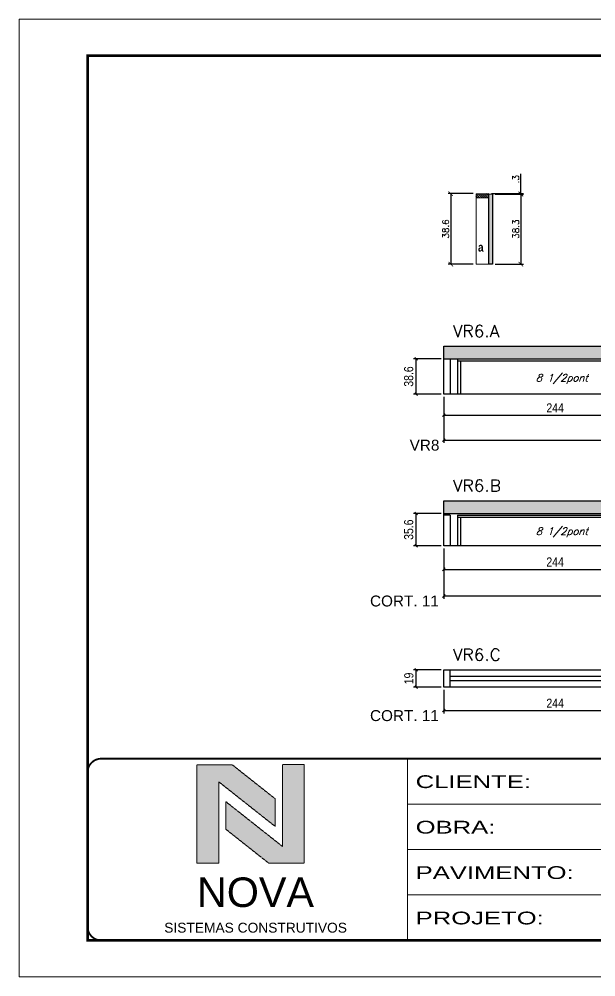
# Model space of a CAD drawing. Extents: x 0 to 6325, y 5574 to 19307.
# Drawn here: x 4755 to 5387, y 6723 to 7773 of the extents above; entities that cross this region are included whole.
import ezdxf

# ---------------------------------------------------------------- set-up
doc = ezdxf.new("R2010")
doc.units = 0
doc.linetypes.add('CONTINUO', pattern=[0])
doc.linetypes.add('DASHED', pattern=[0.75, 0.5, -0.25])
for name, color, linetype in [('1', 1, 'Continuous'), ('5', 5, 'Continuous'), ('COTA', 241, 'Continuous'), ('detalhes', 4, 'Continuous'), ('Hachura', 253, 'Continuous'), ('Painéis', 200, 'Continuous'), ('SARR_2.2x7', 40, 'Continuous'), ('SARR_3.5x7', 81, 'Continuous'), ('texto', 7, 'Continuous')]:
    doc.layers.add(name, color=color, linetype=linetype)
for name, color, linetype, lineweight in [('CARIMBO-LEGENDA', 75, 'Continuous', 15), ('Folhas', 255, 'Continuous', 9), ('Madeira', 126, 'Continuous', 18), ('SARRAFO DE PRESSAO', 251, 'DASHED', 9), ('Texto Seção', 7, 'Continuous', 15)]:
    doc.layers.add(name, color=color, linetype=linetype, lineweight=lineweight)
doc.styles.add('arial', font='arial.ttf')
doc.styles.add('COTA TECNICA', font='techl___.ttf', dxfattribs={"height": 10})
doc.styles.add('REGUA-120', font='ROMANS.shx', dxfattribs={"height": 15})
doc.styles.add('Romans', font='romans.shx')
doc.styles.get("Standard").update_dxf_attribs({"font": 'arial.ttf'})
doc.styles.add('TECNICA', font='techb___.ttf', dxfattribs={"height": 10})
doc.styles.add('Tecnologia', font='')
doc.styles.get('Tecnologia').set_extended_font_data('Forgotten Futurist')
doc.dimstyles.new('Cota Seção (2x)', dxfattribs={"dimtxt": 7, "dimasz": 5, "dimexe": 3, "dimexo": 3, "dimgap": 2, "dimtad": 3, "dimdec": 1, "dimlfac": 0.5, "dimzin": 12, "dimdsep": 46, "dimtxsty": 'Romans', "dimblk": 'ARCHTICK', "dimcen": 0, "dimclrd": 4, "dimclre": 4, "dimclrt": 1, "dimadec": 1, "dimazin": 3, "dimtfac": 1, "dimtdec": 1, "dimtmove": 0, "dimatfit": 3, "dimldrblk": 'OBLIQUE', "dimfxl": 1, "dimtolj": 1, "dimtzin": 12, "dimarcsym": 0})
doc.dimstyles.new('PAINEL', dxfattribs={"dimtxt": 10, "dimasz": 3, "dimexe": 3, "dimexo": 3, "dimgap": 3, "dimtad": 1, "dimdec": 1, "dimzin": 12, "dimdsep": 46, "dimtxsty": 'COTA TECNICA', "dimblk1": 'OBLIQUE', "dimblk2": 'OBLIQUE', "dimsah": 1, "dimcen": 0.9, "dimclrd": 4, "dimclre": 4, "dimclrt": 240, "dimadec": 1, "dimazin": 3, "dimtfac": 1, "dimtdec": 1, "dimtmove": 0, "dimatfit": 3, "dimfxl": 1, "dimtolj": 1, "dimtzin": 12, "dimarcsym": 0})

# ---------------------------------------------------------------- blocks, each defined once
blk = doc.blocks.new('A$C64660E27')
at = {"layer": 'COTA', "true_color": 0x1a1a1a}
h = blk.add_hatch(color=250, dxfattribs=at)
h.dxf.hatch_style = 1
h.paths.add_polyline_path([(185.4, -11.6), (142.4, -11.6), (142.4, -131.6), (168.8, -131.6), (168.8, -32.2), (237.7, -86.7), (237.7, -53)])
at = {"layer": 'COTA'}
h = blk.add_hatch(color=20, dxfattribs=at)
h.dxf.hatch_style = 1
h.paths.add_polyline_path([(273, -11.4), (246.6, -11.4), (246.6, -111.1), (177.7, -56.6), (177.7, -90.2), (230, -131.6), (273, -131.6)])
for p, q in [((142.4, -131.6), (142.4, -11.6)), ((142.4, -11.6), (185.4, -11.6)), ((185.4, -11.6), (237.7, -53)), ((273, -11.4), (246.6, -11.4)), ((246.6, -111.1), (246.6, -11.4)), ((273, -11.4), (273, -131.6)), ((168.8, -32.2), (237.7, -86.7)), ((168.8, -131.6), (168.8, -32.2)), ((246.6, -111.1), (177.7, -56.6)), ((177.7, -90.2), (177.7, -56.6)), ((237.7, -86.7), (237.7, -53)), ((230, -131.6), (177.7, -90.2)), ((142.4, -131.6), (168.8, -131.6)), ((273, -131.6), (230, -131.6))]:
    blk.add_line(p, q)
at = {"layer": 'CARIMBO-LEGENDA', "color": 7, "linetype": 'Continuous', "ltscale": 100, "style": 'arial'}
blk.add_text('NOVA', height=36, dxfattribs=at).set_placement((142.4, -184.8))
at = {"layer": 'CARIMBO-LEGENDA', "color": 7, "linetype": 'Continuous', "style": 'arial'}
blk.add_text('SISTEMAS CONSTRUTIVOS', height=12, dxfattribs=at).set_placement((102.5, -216))
blk = doc.blocks.new('9999999999')
at = {"color": 30, "linetype": 'CONTINUO'}
for p, q in [((98564.6, 34230.2), (98564.6, 34429.4)), ((98564.6, 34379.6), (99584, 34379.6)), ((98564.6, 34329.8), (99488, 34329.8)), ((98564.6, 34280), (99488, 34280))]:
    blk.add_line(p, q, dxfattribs=at)
at = {"color": 30, "linetype": 'CONTINUO', "const_width": 2}
blk.add_lwpolyline([(99584, 34230.2), (99584, 34414.4, 0.414214), (99569, 34429.4), (98229, 34429.4, 0.414214), (98214, 34414.4), (98214, 34245.2, 0.414214), (98229, 34230.2), (99584, 34230.2)], format="xyb", dxfattribs=at)
at = {"layer": 'Folhas'}
blk.add_lwpolyline([(98139, 34190.2), (99624, 34190.2), (99624, 35240.2), (98139, 35240.2)], close=True, dxfattribs=at)
at = {"layer": 'Folhas', "color": 30, "const_width": 3}
blk.add_lwpolyline([(98214, 34230.2), (99584, 34230.2), (99584, 35200.2), (98214, 35200.2)], close=True, dxfattribs=at)
at = {"xscale": 0.9, "yscale": 0.9, "zscale": 0.9}
blk.add_blockref('A$C64660E27', (98205.8, 34433.1), dxfattribs=at)
at = {"layer": 'Folhas', "color": 7, "style": 'Tecnologia', "width": 1.5}
for s, p in [('CLIENTE:', (98573.7, 34397.2)), ('OBRA:', (98573.7, 34347.3)), ('PAVIMENTO:', (98573.7, 34297.5)), ('PROJETO:', (98573.7, 34247.7))]:
    blk.add_text(s, height=14, dxfattribs=at).set_placement(p)
blk = doc.blocks.new('_ArchTick')
at = {"color": 0, "linetype": 'ByBlock', "const_width": 0.15}
blk.add_lwpolyline([(-0.5, -0.5), (0.5, 0.5)], dxfattribs=at)
blk = doc.blocks.new('*D2958')
at = {"layer": 'COTA', "color": 4, "lineweight": -2, "transparency": 16777216}
for p, q in [((5252.9, 7581.5), (5225.2, 7581.5)), ((5228.2, 7581.5), (5228.2, 7504.2)), ((5252.9, 7504.2), (5225.2, 7504.2))]:
    blk.add_line(p, q, dxfattribs=at)
at = {"layer": 'Defpoints', "color": 0, "transparency": 16777216}
for p in [(5255.9, 7581.5), (5228.2, 7504.2), (5255.9, 7504.2)]:
    blk.add_point(p, dxfattribs=at)
at = {"layer": 'COTA', "color": 4, "lineweight": -2, "transparency": 16777216, "xscale": 5, "yscale": 5, "zscale": 5}
for p, rotation in [((5228.2, 7581.5), 90), ((5228.2, 7504.2), 270)]:
    blk.add_blockref('_ArchTick', p, dxfattribs=dict(at, rotation=rotation))
at = {"layer": 'COTA', "color": 1, "transparency": 16777216, "insert": (5222.7, 7542.8), "char_height": 7, "attachment_point": 5, "rotation": 90, "style": 'Romans'}
blk.add_mtext('\\A1;38.6', dxfattribs=at)
blk = doc.blocks.new('_Oblique')
at = {"layer": '1', "color": 0, "lineweight": -2}
blk.add_line((-0.5, -0.5), (0.5, 0.5), dxfattribs=at)
blk = doc.blocks.new('*D2932')
at = {"layer": 'COTA', "color": 4, "lineweight": -2, "transparency": 16777216}
for p, q in [((5305, 7581.5), (5305, 7603.1)), ((5272.9, 7581.5), (5308, 7581.5)), ((5305, 7580.9), (5305, 7581.5)), ((5276.9, 7580.9), (5308, 7580.9)), ((5305, 7580.9), (5305, 7575.9))]:
    blk.add_line(p, q, dxfattribs=at)
at = {"layer": 'Defpoints', "color": 0, "transparency": 16777216}
for p in [(5269.9, 7581.5), (5305, 7581.5), (5273.9, 7580.9)]:
    blk.add_point(p, dxfattribs=at)
at = {"layer": 'COTA', "color": 4, "lineweight": -2, "transparency": 16777216, "xscale": 5, "yscale": 5, "zscale": 5}
for p, rotation in [((5305, 7581.5), 270), ((5305, 7580.9), 90)]:
    blk.add_blockref('_ArchTick', p, dxfattribs=dict(at, rotation=rotation))
at = {"layer": 'COTA', "color": 1, "transparency": 16777216, "insert": (5299.5, 7597.3), "char_height": 7, "attachment_point": 5, "rotation": 90, "style": 'Romans'}
blk.add_mtext('\\A1;.3', dxfattribs=at)
blk = doc.blocks.new('*D2933')
at = {"layer": 'COTA', "color": 4, "lineweight": -2, "transparency": 16777216}
for p, q in [((5276.9, 7580.9), (5308, 7580.9)), ((5305, 7580.9), (5305, 7504.2)), ((5276.9, 7504.2), (5308, 7504.2))]:
    blk.add_line(p, q, dxfattribs=at)
at = {"layer": 'Defpoints', "color": 0, "transparency": 16777216}
for p in [(5273.9, 7580.9), (5273.9, 7504.2), (5305, 7504.2)]:
    blk.add_point(p, dxfattribs=at)
at = {"layer": 'COTA', "color": 4, "lineweight": -2, "transparency": 16777216, "xscale": 5, "yscale": 5, "zscale": 5}
for p, rotation in [((5305, 7580.9), 90), ((5305, 7504.2), 270)]:
    blk.add_blockref('_ArchTick', p, dxfattribs=dict(at, rotation=rotation))
at = {"layer": 'COTA', "color": 1, "transparency": 16777216, "insert": (5299.5, 7542.6), "char_height": 7, "attachment_point": 5, "rotation": 90, "style": 'Romans'}
blk.add_mtext('\\A1;38.3', dxfattribs=at)
blk = doc.blocks.new('*D2946')
at = {"layer": 'COTA', "color": 4, "lineweight": -2, "transparency": 16777216}
for p, q in [((5217.6, 7400.3), (5187.4, 7400.3)), ((5190.4, 7361.7), (5190.4, 7400.3)), ((5217.6, 7361.7), (5187.4, 7361.7))]:
    blk.add_line(p, q, dxfattribs=at)
at = {"layer": 'Defpoints', "color": 0, "transparency": 16777216}
for p in [(5190.4, 7400.3), (5220.6, 7400.3), (5220.6, 7361.7)]:
    blk.add_point(p, dxfattribs=at)
at = {"layer": 'COTA', "color": 4, "lineweight": -2, "transparency": 16777216, "xscale": 3, "yscale": 3, "zscale": 3}
for p, rotation in [((5190.4, 7400.3), 90), ((5190.4, 7361.7), 270)]:
    blk.add_blockref('_Oblique', p, dxfattribs=dict(at, rotation=rotation))
at = {"layer": 'COTA', "color": 240, "transparency": 16777216, "insert": (5182.1, 7381), "char_height": 10, "attachment_point": 5, "rotation": 90, "style": 'COTA TECNICA'}
blk.add_mtext('\\A1;38.6', dxfattribs=at)
blk = doc.blocks.new('*D4119')
at = {"layer": 'COTA', "color": 4, "lineweight": -2, "transparency": 16777216}
for p, q in [((5220.6, 7358.7), (5220.6, 7335.6)), ((5464.6, 7358.7), (5464.6, 7335.6)), ((5220.6, 7338.6), (5464.6, 7338.6))]:
    blk.add_line(p, q, dxfattribs=at)
at = {"layer": 'Defpoints', "color": 0, "transparency": 16777216}
for p in [(5220.6, 7361.7), (5464.6, 7361.7), (5464.6, 7338.6)]:
    blk.add_point(p, dxfattribs=at)
at = {"layer": 'COTA', "color": 4, "lineweight": -2, "transparency": 16777216, "xscale": 3, "yscale": 3, "zscale": 3, "rotation": 180}
blk.add_blockref('_Oblique', (5220.6, 7338.6), dxfattribs=at)
at = {"layer": 'COTA', "color": 4, "lineweight": -2, "transparency": 16777216, "xscale": 3, "yscale": 3, "zscale": 3}
blk.add_blockref('_Oblique', (5464.6, 7338.6), dxfattribs=at)
at = {"layer": 'COTA', "color": 240, "transparency": 16777216, "insert": (5342.6, 7346.6), "char_height": 10, "attachment_point": 5, "style": 'COTA TECNICA'}
blk.add_mtext('\\A1;244', dxfattribs=at)
blk = doc.blocks.new('*D4122')
at = {"layer": 'COTA', "color": 4, "lineweight": -2, "transparency": 16777216}
for p, q in [((5220.6, 7358.7), (5220.6, 7308.3)), ((5835.6, 7358.7), (5835.6, 7308.3)), ((5220.6, 7311.3), (5835.6, 7311.3))]:
    blk.add_line(p, q, dxfattribs=at)
at = {"layer": 'Defpoints', "color": 0, "transparency": 16777216}
for p in [(5220.6, 7361.7), (5835.6, 7361.7), (5835.6, 7311.3)]:
    blk.add_point(p, dxfattribs=at)
at = {"layer": 'COTA', "color": 4, "lineweight": -2, "transparency": 16777216, "xscale": 3, "yscale": 3, "zscale": 3, "rotation": 180}
blk.add_blockref('_Oblique', (5220.6, 7311.3), dxfattribs=at)
at = {"layer": 'COTA', "color": 4, "lineweight": -2, "transparency": 16777216, "xscale": 3, "yscale": 3, "zscale": 3}
blk.add_blockref('_Oblique', (5835.6, 7311.3), dxfattribs=at)
at = {"layer": 'COTA', "color": 240, "transparency": 16777216, "insert": (5528.1, 7319.4), "char_height": 10, "attachment_point": 5, "style": 'COTA TECNICA'}
blk.add_mtext('\\A1;615', dxfattribs=at)
blk = doc.blocks.new('*D2947')
at = {"layer": 'COTA', "color": 4, "lineweight": -2, "transparency": 16777216}
for p, q in [((5217.6, 7230.9), (5187.4, 7230.9)), ((5190.4, 7195.3), (5190.4, 7230.9)), ((5217.6, 7195.3), (5187.4, 7195.3))]:
    blk.add_line(p, q, dxfattribs=at)
at = {"layer": 'Defpoints', "color": 0, "transparency": 16777216}
for p in [(5190.4, 7230.9), (5220.6, 7230.9), (5220.6, 7195.3)]:
    blk.add_point(p, dxfattribs=at)
at = {"layer": 'COTA', "color": 4, "lineweight": -2, "transparency": 16777216, "xscale": 3, "yscale": 3, "zscale": 3}
for p, rotation in [((5190.4, 7230.9), 90), ((5190.4, 7195.3), 270)]:
    blk.add_blockref('_Oblique', p, dxfattribs=dict(at, rotation=rotation))
at = {"layer": 'COTA', "color": 240, "transparency": 16777216, "insert": (5182.1, 7213.1), "char_height": 10, "attachment_point": 5, "rotation": 90, "style": 'COTA TECNICA'}
blk.add_mtext('\\A1;35.6', dxfattribs=at)
blk = doc.blocks.new('*D4110')
at = {"layer": 'COTA', "color": 4, "lineweight": -2, "transparency": 16777216}
for p, q in [((5220.6, 7192.3), (5220.6, 7166.6)), ((5464.6, 7192.3), (5464.6, 7166.6)), ((5220.6, 7169.6), (5464.6, 7169.6))]:
    blk.add_line(p, q, dxfattribs=at)
at = {"layer": 'Defpoints', "color": 0, "transparency": 16777216}
for p in [(5220.6, 7195.3), (5464.6, 7195.3), (5464.6, 7169.6)]:
    blk.add_point(p, dxfattribs=at)
at = {"layer": 'COTA', "color": 4, "lineweight": -2, "transparency": 16777216, "xscale": 3, "yscale": 3, "zscale": 3, "rotation": 180}
blk.add_blockref('_Oblique', (5220.6, 7169.6), dxfattribs=at)
at = {"layer": 'COTA', "color": 4, "lineweight": -2, "transparency": 16777216, "xscale": 3, "yscale": 3, "zscale": 3}
blk.add_blockref('_Oblique', (5464.6, 7169.6), dxfattribs=at)
at = {"layer": 'COTA', "color": 240, "transparency": 16777216, "insert": (5342.6, 7177.7), "char_height": 10, "attachment_point": 5, "style": 'COTA TECNICA'}
blk.add_mtext('\\A1;244', dxfattribs=at)
blk = doc.blocks.new('*D4113')
at = {"layer": 'COTA', "color": 4, "lineweight": -2, "transparency": 16777216}
for p, q in [((5220.6, 7192.3), (5220.6, 7137.4)), ((5835.6, 7192.3), (5835.6, 7137.4)), ((5220.6, 7140.4), (5835.6, 7140.4))]:
    blk.add_line(p, q, dxfattribs=at)
at = {"layer": 'Defpoints', "color": 0, "transparency": 16777216}
for p in [(5220.6, 7195.3), (5835.6, 7195.3), (5835.6, 7140.4)]:
    blk.add_point(p, dxfattribs=at)
at = {"layer": 'COTA', "color": 4, "lineweight": -2, "transparency": 16777216, "xscale": 3, "yscale": 3, "zscale": 3, "rotation": 180}
blk.add_blockref('_Oblique', (5220.6, 7140.4), dxfattribs=at)
at = {"layer": 'COTA', "color": 4, "lineweight": -2, "transparency": 16777216, "xscale": 3, "yscale": 3, "zscale": 3}
blk.add_blockref('_Oblique', (5835.6, 7140.4), dxfattribs=at)
at = {"layer": 'COTA', "color": 240, "transparency": 16777216, "insert": (5528.1, 7148.5), "char_height": 10, "attachment_point": 5, "style": 'COTA TECNICA'}
blk.add_mtext('\\A1;615', dxfattribs=at)
blk = doc.blocks.new('*D4115')
at = {"layer": 'COTA', "color": 4, "lineweight": -2, "transparency": 16777216}
for p, q in [((5220.6, 7037.5), (5220.6, 7011.7)), ((5464.6, 7037.5), (5464.6, 7011.7)), ((5220.6, 7014.7), (5464.6, 7014.7))]:
    blk.add_line(p, q, dxfattribs=at)
at = {"layer": 'Defpoints', "color": 0, "transparency": 16777216}
for p in [(5220.6, 7040.5), (5464.6, 7040.5), (5464.6, 7014.7)]:
    blk.add_point(p, dxfattribs=at)
at = {"layer": 'COTA', "color": 4, "lineweight": -2, "transparency": 16777216, "xscale": 3, "yscale": 3, "zscale": 3, "rotation": 180}
blk.add_blockref('_Oblique', (5220.6, 7014.7), dxfattribs=at)
at = {"layer": 'COTA', "color": 4, "lineweight": -2, "transparency": 16777216, "xscale": 3, "yscale": 3, "zscale": 3}
blk.add_blockref('_Oblique', (5464.6, 7014.7), dxfattribs=at)
at = {"layer": 'COTA', "color": 240, "transparency": 16777216, "insert": (5342.6, 7022.8), "char_height": 10, "attachment_point": 5, "style": 'COTA TECNICA'}
blk.add_mtext('\\A1;244', dxfattribs=at)
blk = doc.blocks.new('*D4118')
at = {"layer": 'COTA', "color": 4, "lineweight": -2, "transparency": 16777216}
for p, q in [((5217.6, 7059.5), (5187.4, 7059.5)), ((5190.4, 7040.5), (5190.4, 7059.5)), ((5217.6, 7040.5), (5187.4, 7040.5))]:
    blk.add_line(p, q, dxfattribs=at)
at = {"layer": 'Defpoints', "color": 0, "transparency": 16777216}
for p in [(5190.4, 7059.5), (5220.6, 7059.5), (5220.6, 7040.5)]:
    blk.add_point(p, dxfattribs=at)
at = {"layer": 'COTA', "color": 4, "lineweight": -2, "transparency": 16777216, "xscale": 3, "yscale": 3, "zscale": 3}
for p, rotation in [((5190.4, 7059.5), 90), ((5190.4, 7040.5), 270)]:
    blk.add_blockref('_Oblique', p, dxfattribs=dict(at, rotation=rotation))
at = {"layer": 'COTA', "color": 240, "transparency": 16777216, "insert": (5182.3, 7050), "char_height": 10, "attachment_point": 5, "rotation": 90, "style": 'COTA TECNICA'}
blk.add_mtext('\\A1;19', dxfattribs=at)

msp = doc.modelspace()

# ---------------------------------------------------------------- hatches: boundary and pattern name
at = {"layer": 'COTA'}
h = msp.add_hatch(dxfattribs=at)
h.set_pattern_fill('AR-CONC', color=256, scale=0.03)
h.set_pattern_definition([(50, (4957.679, 1215.7284), (5.46554, -0.4781726), [0.5715, -6.2865]), (355, (4957.679, 1215.7284), (-1.0573026, 5.7317054), [0.4572, -5.0292175]), (100.45144, (4958.1345, 1215.6885), (4.4082374, 5.2535326), [0.4857003, -5.3427073]), (46.1842, (4957.679, 1217.2524), (8.132371, -1.26127), [0.85725, -9.42975]), (96.63556, (4958.357, 1217.147), (7.122124, 7.422784), [0.728551, -8.014068]), (351.18415, (4957.679, 1217.252), (7.122124, 7.422784), [0.685799, -7.543792]), (21, (4958.441, 1216.8714), (4.5484317, -3.067956), [0.5715, -6.2865]), (326, (4958.441, 1216.8714), (1.854061, 5.525639), [0.4572, -5.0292]), (71.451445, (4958.82, 1216.6157), (6.4024926, 2.457683), [0.4857003, -5.342698]), (37.5, (4957.679, 1215.7284), (0.0926581, 2.53665117), [0, -4.96824, 0, -5.1054, 0, -5.04825]), (7.5, (4957.679, 1215.7284), (2.0045899, 3.0054172), [0, -2.91084, 0, -4.85394, 0, -1.92405]), (327.5, (4955.9798, 1215.7284), (4.06771786, -0.1718623), [0, -1.905, 0, -5.9436, 0, -7.8867]), (317.5, (4955.2178, 1215.7284), (4.4438754, 0.7627947), [0, -2.4765, 0, -3.94716, 0, -5.6007])])
h.paths.add_polyline_path([(5835.55, 7414.31), (5220.55, 7414.31), (5220.55, 7400.31), (5835.55, 7400.31)])
h = msp.add_hatch(dxfattribs=at)
h.set_pattern_fill('AR-CONC', color=256, scale=0.03)
h.set_pattern_definition([(50, (4957.679, 1046.3226), (5.46554, -0.4781726), [0.5715, -6.2865]), (355, (4957.679, 1046.3226), (-1.0573026, 5.7317054), [0.4572, -5.0292175]), (100.45144, (4958.1345, 1046.283), (4.4082374, 5.2535326), [0.4857003, -5.3427073]), (46.1842, (4957.679, 1047.8466), (8.132371, -1.26127), [0.85725, -9.42975]), (96.63556, (4958.357, 1047.7415), (7.122124, 7.422784), [0.728551, -8.014068]), (351.18415, (4957.679, 1047.847), (7.122124, 7.422784), [0.685799, -7.543792]), (21, (4958.441, 1047.4656), (4.5484317, -3.067956), [0.5715, -6.2865]), (326, (4958.441, 1047.4656), (1.854061, 5.525639), [0.4572, -5.0292]), (71.451445, (4958.82, 1047.21), (6.4024926, 2.457683), [0.4857003, -5.342698]), (37.5, (4957.679, 1046.3226), (0.0926581, 2.53665117), [0, -4.96824, 0, -5.1054, 0, -5.04825]), (7.5, (4957.679, 1046.3226), (2.0045899, 3.0054172), [0, -2.91084, 0, -4.85394, 0, -1.92405]), (327.5, (4955.9798, 1046.3226), (4.06771786, -0.1718623), [0, -1.905, 0, -5.9436, 0, -7.8867]), (317.5, (4955.2178, 1046.3226), (4.4438754, 0.7627947), [0, -2.4765, 0, -3.94716, 0, -5.6007])])
h.paths.add_polyline_path([(5835.55, 7244.9), (5220.55, 7244.9), (5220.55, 7230.9), (5835.55, 7230.9)])
at = {"layer": 'Hachura'}
h = msp.add_hatch(dxfattribs=at)
h.set_pattern_fill('ANSI31', color=256, scale=0.5, angle=270, style=0)
h.set_pattern_definition([(315, (28230.5022, -726.1739), (1.12253202, 1.12253202), [])])
h.paths.add_polyline_path([(5269.88, 7577.07), (5269.88, 7581.47), (5255.88, 7581.47), (5255.88, 7577.07)])
h = msp.add_hatch(color=256, dxfattribs=at)
h.dxf.hatch_style = 1
h.paths.add_polyline_path([(5269.88, 7581.47), (5273.88, 7580.9), (5273.88, 7504.22), (5269.88, 7504.22)])

# ---------------------------------------------------------------- linework, layer by layer
at = {"layer": 'COTA'}
for p, q in [((5220.55, 7414.31), (5835.55, 7414.31)), ((5220.55, 7400.31), (5220.55, 7414.31)), ((5220.55, 7244.9), (5835.55, 7244.9)), ((5220.55, 7230.9), (5220.55, 7244.9)), ((5227.55, 7228.9), (5220.55, 7228.9)), ((5235.55, 7228.9), (5820.55, 7228.9))]:
    msp.add_line(p, q, dxfattribs=at)
at = {"layer": 'Madeira'}
for points in [[(5269.88, 7577.07), (5269.88, 7581.47), (5255.88, 7581.47), (5255.88, 7577.07)], [(5269.88, 7581.47), (5255.88, 7581.47), (5255.88, 7504.22), (5269.88, 7504.22)]]:
    msp.add_lwpolyline(points, close=True, dxfattribs=at)
at = {"layer": 'Painéis', "linetype": 'ByBlock'}
for p, q in [((5220.55, 7400.31), (5835.55, 7400.31)), ((5220.55, 7361.71), (5220.55, 7400.31)), ((5835.55, 7361.71), (5220.55, 7361.71)), ((5220.55, 7230.9), (5835.55, 7230.9)), ((5220.55, 7195.3), (5220.55, 7230.9)), ((5835.55, 7195.3), (5220.55, 7195.3)), ((5220.55, 7059.5), (5841.55, 7059.5)), ((5220.55, 7040.5), (5220.55, 7059.5)), ((5841.55, 7040.5), (5220.55, 7040.5))]:
    msp.add_line(p, q, dxfattribs=at)
at = {"layer": 'Painéis'}
msp.add_lwpolyline([(5269.88, 7581.47), (5273.88, 7580.9), (5273.88, 7504.22), (5269.88, 7504.22)], close=True, dxfattribs=at)
at = {"layer": 'SARR_2.2x7', "linetype": 'Continuous'}
for p, q in [((5227.55, 7400.31), (5227.55, 7361.71)), ((5235.55, 7398.11), (5464.55, 7398.11)), ((5227.55, 7228.9), (5227.55, 7195.3)), ((5235.55, 7226.7), (5464.55, 7226.7)), ((5227.55, 7040.5), (5227.55, 7059.5)), ((5227.55, 7052.5), (5464.55, 7052.5)), ((5464.55, 7047.5), (5227.55, 7047.5))]:
    msp.add_line(p, q, dxfattribs=at)
at = {"layer": 'SARR_3.5x7'}
for p, q in [((5235.55, 7400.31), (5235.55, 7361.71)), ((5239.05, 7398.11), (5239.05, 7361.71)), ((5235.55, 7228.9), (5235.55, 7195.3)), ((5239.05, 7226.7), (5239.05, 7195.3))]:
    msp.add_line(p, q, dxfattribs=at)

# ---------------------------------------------------------------- block references
at = {"layer": 'SARRAFO DE PRESSAO', "color": 6, "linetype": 'ByBlock'}
msp.add_blockref('9999999999', (-93383.98, -27467.38), dxfattribs=at)

# ---------------------------------------------------------------- texts
at = {"layer": '5', "linetype": 'Continuous'}
for s, p in [('VR8', (5183.14, 7299.78)), ('CORT. 11', (5139.68, 7128.89)), ('CORT. 11', (5139.68, 7003.24))]:
    msp.add_text(s, height=12, rotation=359.99996, dxfattribs=at).set_placement(p)
at = {"layer": 'detalhes', "style": 'TECNICA'}
msp.add_text('a', height=9.6, dxfattribs=at).set_placement((5258.05, 7518.02))
at = {"layer": 'texto', "color": 2, "char_height": 8, "attachment_point": 5, "style": 'Romans'}
for insert in [(5350.05, 7378.36), (5350.05, 7210.1)]:
    msp.add_mtext('{\\Q19;\\C256;8 1/2pont}', dxfattribs=dict(at, insert=insert))
at = {"layer": 'Texto Seção', "style": 'REGUA-120', "width": 1.05}
for s, p in [('VR6.A', (5230.55, 7424.31)), ('VR6.B', (5230.55, 7254.9)), ('VR6.C', (5230.55, 7069.5))]:
    msp.add_text(s, height=13, dxfattribs=at).set_placement(p)

# ---------------------------------------------------------------- dimensions: what is measured, and where the dimension line sits
at = {"layer": 'COTA'}
for base, p1, p2, dimstyle, picture, middle in [((5304.95, 7581.47), (5273.88, 7580.9), (5269.88, 7581.47), 'Cota Seção (2x)', '*D2932', (5299.45, 7597.3)), ((5228.19, 7504.22), (5255.88, 7581.47), (5255.88, 7504.22), 'Cota Seção (2x)', '*D2958', (5222.69, 7542.84)), ((5304.95, 7504.22), (5273.88, 7580.9), (5273.88, 7504.22), 'Cota Seção (2x)', '*D2933', (5299.45, 7542.56)), ((5190.36, 7400.31), (5220.55, 7361.71), (5220.55, 7400.31), 'PAINEL', '*D2946', (5182.12, 7381.01)), ((5190.36, 7230.9), (5220.55, 7195.3), (5220.55, 7230.9), 'PAINEL', '*D2947', (5182.14, 7213.1)), ((5190.36, 7059.5), (5220.55, 7040.5), (5220.55, 7059.5), 'PAINEL', '*D4118', (5182.27, 7050))]:
    dim = msp.add_linear_dim(base=base, p1=p1, p2=p2, angle=90, dimstyle=dimstyle, dxfattribs=at)
    dim.commit()
    dim.dimension.update_dxf_attribs({"geometry": picture, "text_midpoint": middle})
for base, p1, p2, picture, middle in [((5464.55, 7338.58), (5220.55, 7361.71), (5464.55, 7361.71), '*D4119', (5342.55, 7346.65)), ((5835.55, 7311.27), (5220.55, 7361.71), (5835.55, 7361.71), '*D4122', (5528.05, 7319.38)), ((5464.55, 7169.61), (5220.55, 7195.3), (5464.55, 7195.3), '*D4110', (5342.55, 7177.68)), ((5835.55, 7140.39), (5220.55, 7195.3), (5835.55, 7195.3), '*D4113', (5528.05, 7148.5)), ((5464.55, 7014.73), (5220.55, 7040.5), (5464.55, 7040.5), '*D4115', (5342.55, 7022.81))]:
    dim = msp.add_linear_dim(base=base, p1=p1, p2=p2, dimstyle='PAINEL', dxfattribs=at)
    dim.commit()
    dim.dimension.update_dxf_attribs({"geometry": picture, "text_midpoint": middle})

doc.saveas('drawing.dxf')
